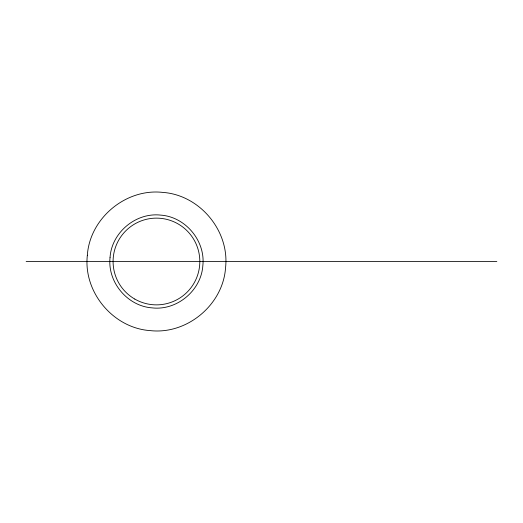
<?xml version="1.0" encoding="UTF-8"?>
<svg xmlns="http://www.w3.org/2000/svg" width="523" height="523" viewBox="0 0 523 523"><rect width="100%" height="100%" fill="white"/><g stroke="black" fill="none" stroke-linecap="round" stroke-linejoin="round"><path stroke-width="0.78" d="M26.15 261.5L496.85 261.5M110.059 257.296C107.248 282.008 127.377 306.184 152.193 307.884C176.944 310.734 201.165 290.559 202.839 265.704C205.65 240.992 185.521 216.816 160.705 215.116C135.954 212.266 111.732 232.441 110.059 257.296M87.341 255.263C83.157 292.109 113.21 328.13 150.212 330.608C187.057 334.785 223.079 304.739 225.557 267.737C229.741 230.891 199.688 194.87 162.686 192.392C125.84 188.215 89.819 218.261 87.341 255.263M134.764 299.058A43.37 43.37 0 0 0 199.819 261.5A43.37 43.37 0 0 0 134.764 223.942A43.37 43.37 0 0 0 134.764 299.058"/></g></svg>
